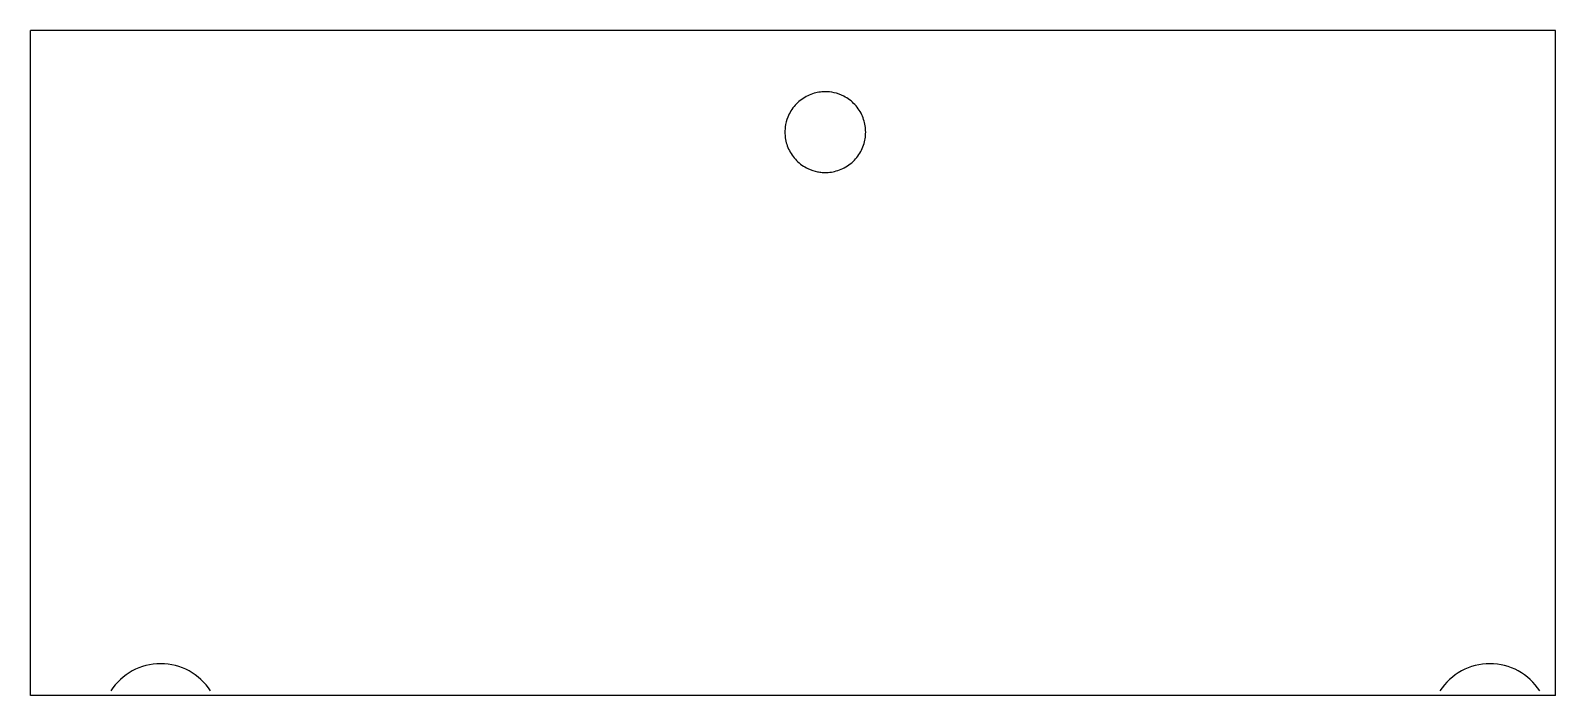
# Model space of a CAD drawing. Extents: x 4544 to 4709, y -760 to -688.
import ezdxf

# ---------------------------------------------------------------- set-up
doc = ezdxf.new("R2010")
doc.units = 0
doc.header["$LTSCALE"] = 12
doc.header["$MEASUREMENT"] = 0
doc.layers.add('SHELL', color=40, linetype='CONTINUOUS')

msp = doc.modelspace()

# ---------------------------------------------------------------- linework, layer by layer
at = {"layer": 'SHELL'}
for p, q in [((4709.2, -688.48), (4543.99, -688.48)), ((4543.99, -760.48), (4543.99, -688.48)), ((4709.2, -760.48), (4709.2, -688.48)), ((4709.2, -760.48), (4543.99, -760.48))]:
    msp.add_line(p, q, dxfattribs=at)
for centre in [(4558.09, -763.48), (4702.09, -763.48)]:
    msp.add_arc(centre, 6.44, 32.9365, 147.0635, dxfattribs=at)
msp.add_open_spline([(4634.47, -699.48), (4634.47, -699.71), (4634.45, -699.95), (4634.33, -700.66), (4634.18, -701.14), (4633.68, -702.04), (4633.35, -702.45), (4632.56, -703.13), (4632.1, -703.4), (4631.17, -703.75), (4630.69, -703.84), (4630.07, -703.86), (4629.91, -703.86), (4629.58, -703.83), (4629.41, -703.81), (4628.9, -703.7), (4628.55, -703.59), (4627.77, -703.22), (4627.34, -702.92), (4626.62, -702.19), (4626.33, -701.76), (4625.91, -700.86), (4625.79, -700.39), (4625.72, -699.76), (4625.72, -699.59), (4625.72, -699.26), (4625.73, -699.08), (4625.8, -698.56), (4625.89, -698.2), (4626.22, -697.39), (4626.49, -696.95), (4627.17, -696.19), (4627.58, -695.87), (4628.47, -695.39), (4628.94, -695.24), (4629.62, -695.13), (4629.84, -695.11), (4630.38, -695.1), (4630.72, -695.14), (4631.41, -695.29), (4631.76, -695.42), (4632.54, -695.82), (4632.95, -696.13), (4633.65, -696.88), (4633.93, -697.31), (4634.31, -698.22), (4634.42, -698.69), (4634.46, -699.25), (4634.47, -699.37), (4634.47, -699.48)], degree=3, knots=[0, 0, 0, 0, 0.75689, 0.75689, 2.221693, 2.221693, 3.686496, 3.686496, 5.1513, 5.1513, 6.616103, 6.616103, 7.150076, 7.150076, 7.684048, 7.684048, 8.751994, 8.751994, 10.187121, 10.187121, 11.622248, 11.622248, 13.057375, 13.057375, 13.608285, 13.608285, 14.159194, 14.159194, 15.261013, 15.261013, 16.699608, 16.699608, 18.138204, 18.138204, 19.576799, 19.576799, 20.281881, 20.281881, 21.353806, 21.353806, 22.425731, 22.425731, 23.859808, 23.859808, 25.293885, 25.293885, 26.727962, 26.727962, 27.096237, 27.096237, 27.096237, 27.096237], dxfattribs=at)

doc.saveas('drawing.dxf')
